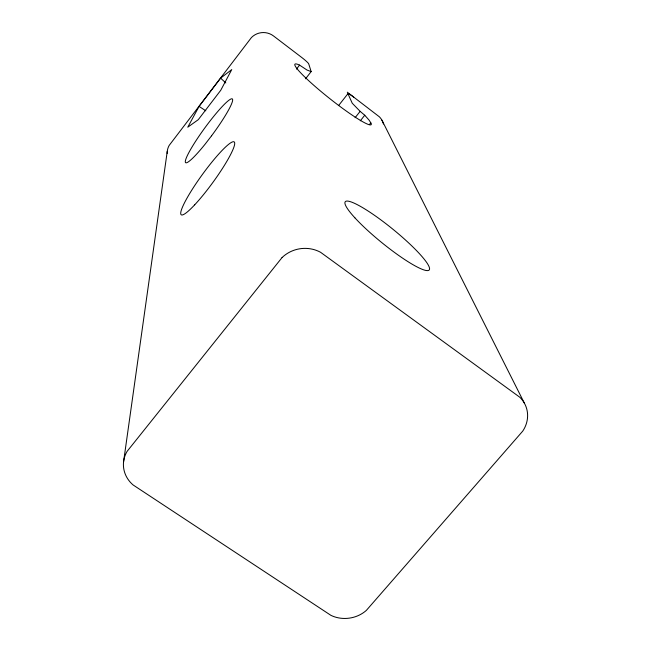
<?xml version="1.0" encoding="UTF-8"?>
<svg xmlns="http://www.w3.org/2000/svg" width="651" height="651" viewBox="0 0 651 651"><rect width="100%" height="100%" fill="white"/><g stroke="black" fill="none" stroke-linecap="round" stroke-linejoin="round"><path stroke-width="0.98" d="M123.576 461.803L167.258 151.325M305.547 78.804L311.154 71.602L308.72 63.879A8.406 0.871 38.2 0 0 301.649 57.402L273.542 35.976A16.731 16.641 -12.9 0 0 251.473 37.498L169.195 145.393A16.478 15.974 9.7 0 0 167.161 153.416M199.068 106.39L187.773 127.189L198.278 119.678L220.738 90.294L231.756 69.584L220.608 78.144L199.068 106.39L205.797 110.8M296.465 69.112L299.566 65.108L307.028 70.056L311.154 71.602M338.626 105.511L348.033 93.557M355.088 117.725L360.141 111.354L352.248 103.24L348 93.817A8.308 0.846 38.7 0 1 353.729 97.129M360.32 120.809L364.747 115.235L360.141 111.354M369.54 124.455L370.801 122.868M347.292 92.182L379.378 116.822A16.454 15.941 -28 0 1 383.447 124.007M220.608 78.144L225.816 82.946M364.747 115.235L369.158 120.215L371.2 123.511A48.67 5.322 38.4 0 1 324.857 94.647A48.67 5.322 38.4 0 1 299.566 65.108M381.909 120.142L524.299 403.018M211.575 135.782L205.244 144.001A39.475 5.053 -53.8 0 1 189.295 151.789A39.475 5.053 -53.8 0 1 229.144 100.075A39.475 5.053 -53.8 0 1 211.575 135.782M282.07 257.544L127.1 451.371A30.76 27.895 1.2 0 0 133.073 484.938L330.887 615.333A29.555 26.04 -9.3 0 0 366.35 610.394L522.737 431.117A30.687 27.773 -20 0 0 519.791 397.232L320.561 252.279A31.753 30.052 -10.1 0 0 282.07 257.544M194.698 204.813A45.009 6.575 -54 0 0 234.702 143.147A45.009 6.575 -54 0 0 193.819 186.935A45.009 6.575 -54 0 0 194.698 204.813M354.893 217.825A54.106 8.699 39.1 0 0 427.105 270.604A54.106 8.699 39.1 0 0 379.777 219.086A54.106 8.699 39.1 0 0 354.893 217.825"/></g></svg>
